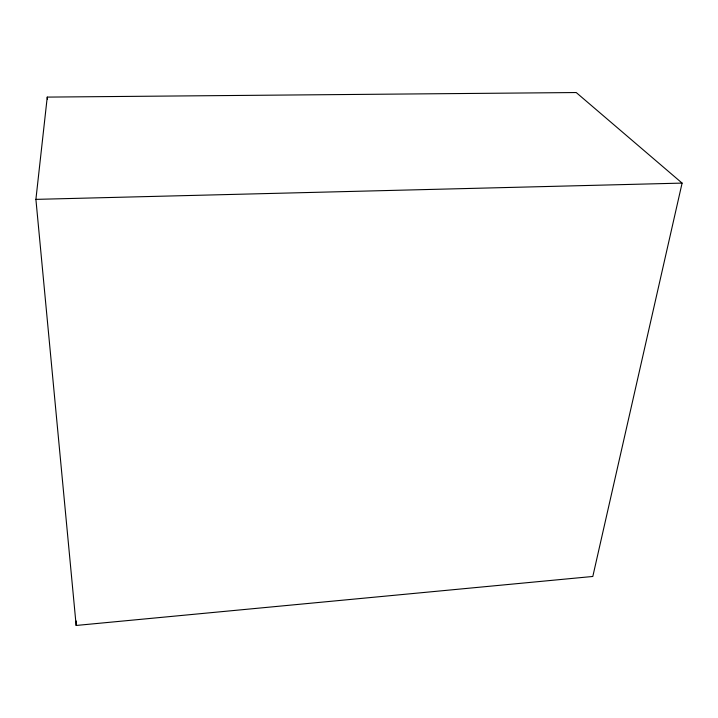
<?xml version="1.0" encoding="UTF-8"?>
<svg xmlns="http://www.w3.org/2000/svg" width="718" height="718" viewBox="0 0 718 718"><rect width="100%" height="100%" fill="white"/><g stroke="black" fill="none" stroke-linecap="round" stroke-linejoin="round"><path stroke-width="1.08" d="M76.162 625.459L35.9 199.371L47.253 97.101L576.222 92.541L682.1 183.099L592.808 576.464L76.162 625.459L76.243 620.998M35.9 199.371L682.1 183.099M47.253 97.101L47.442 99.335"/></g></svg>
